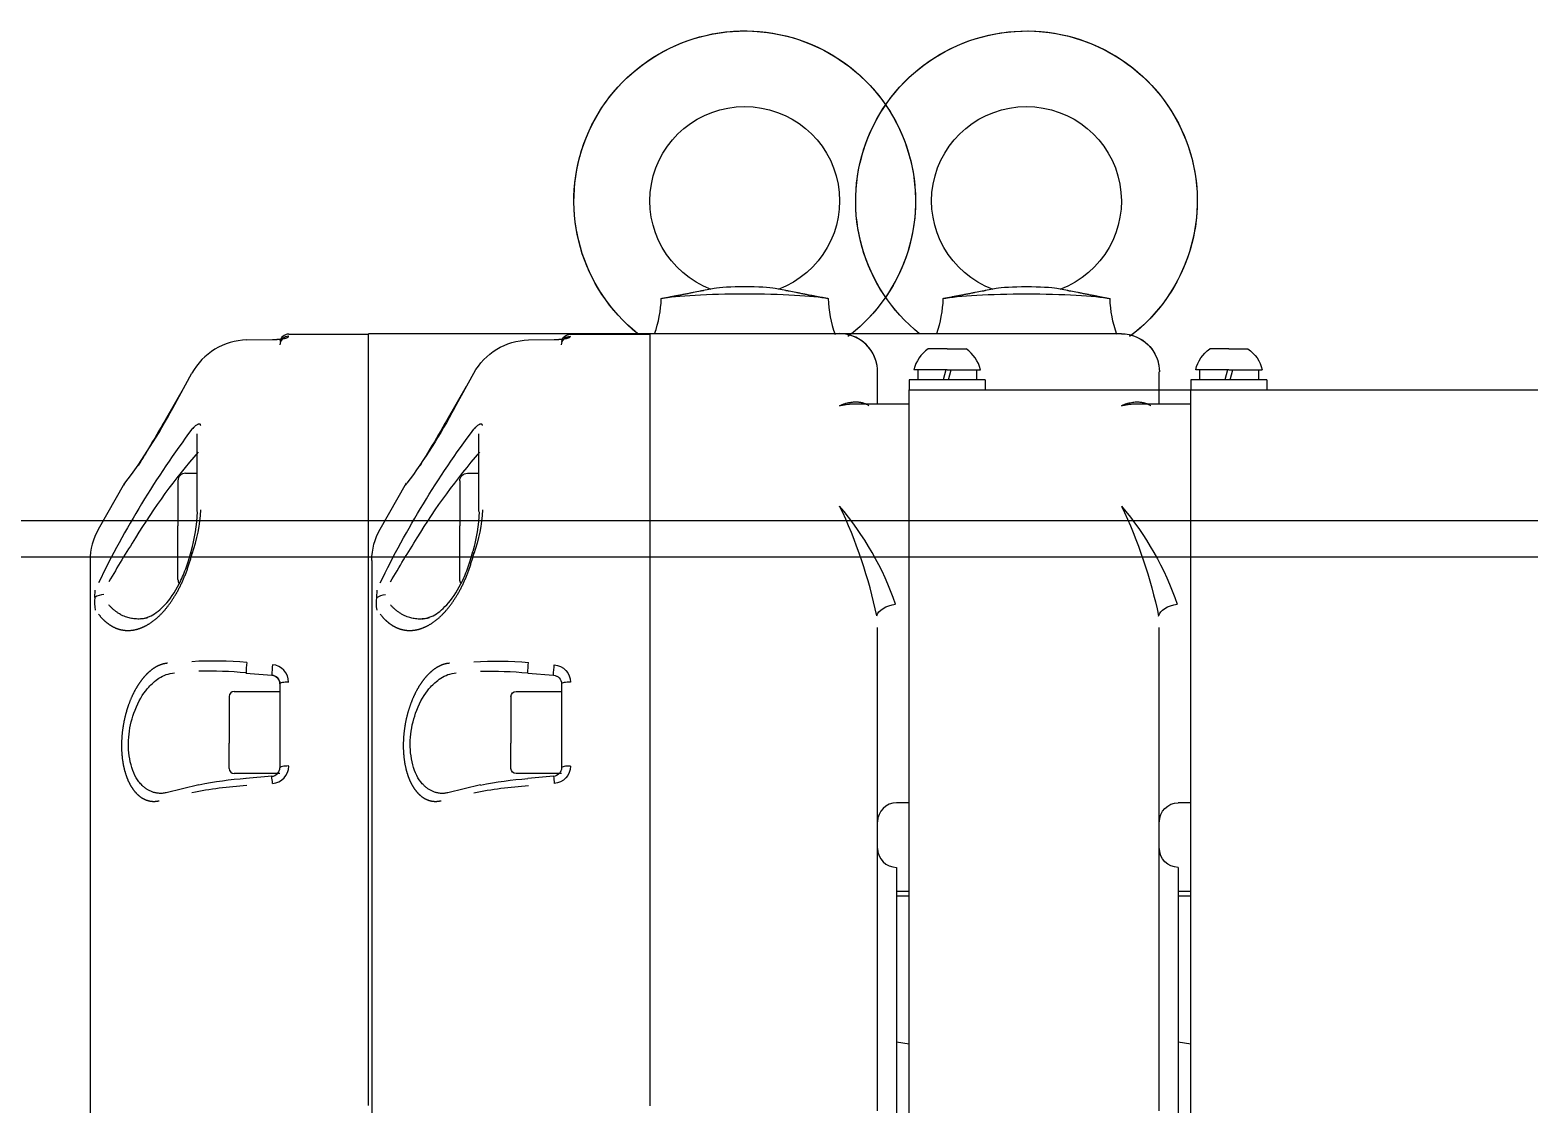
# Model space of a CAD drawing. Extents: x -1899985 to 1774885, y 556286 to 2175695.
# Drawn here: x -1077567.6 to -1077195.2, y 576507.4 to 576774.4 of the extents above; entities that cross this region are included whole.
import ezdxf

# ---------------------------------------------------------------- set-up
doc = ezdxf.new("R2010")
doc.units = 0
doc.header["$LTSCALE"] = 10
doc.header["$MEASUREMENT"] = 0
for name, color, linetype in [('20剖面图$0$A-LIN-V', 9, 'Continuous'), ('20剖面图$0$EWHS5T6M-3', 7, 'Continuous'), ('20剖面图$0$FHSGH10105-主梁-04', 7, 'Continuous'), ('A-LIN-V', 9, 'Continuous')]:
    doc.layers.add(name, color=color, linetype=linetype)

# ---------------------------------------------------------------- blocks, each defined once
blk = doc.blocks.new('20剖面图$0$w4234')
at = {"color": 2}
blk.add_line((1597223.68, -79609.2), (1597223.68, -79609.33), dxfattribs=at)
at = {"layer": '20剖面图$0$EWHS5T6M-3', "color": 2, "linetype": 'Continuous'}
for p, q in [((1597122.62, -79597.91), (1597119.95, -79598.42)), ((1597140.4, -79598.42), (1597137.74, -79597.91)), ((1597106.61, -79609.2), (1597223.68, -79609.2)), ((1597156.72, -79609.2), (1597223.68, -79609.2)), ((1597223.68, -79627.12), (1597223.68, -79609.2)), ((1597243.48, -79609.33), (1597223.68, -79609.33)), ((1597243.48, -79609.33), (1597223.68, -79609.33)), ((1597223.68, -79627.12), (1597223.68, -79609.59)), ((1597253.89, -79610.76), (1597247.49, -79610.65)), ((1597253.89, -79610.76), (1597247.49, -79610.65)), ((1597079.89, -79612.98), (1597075.18, -79612.98)), ((1597076.26, -79612.98), (1597076.26, -79612.98)), ((1597079.89, -79612.98), (1597084.61, -79612.98)), ((1597079.89, -79618.17), (1597071.64, -79618.17)), ((1597072.58, -79618.17), (1597072.58, -79620.68)), ((1597079.58, -79620.68), (1597078.9, -79618.17)), ((1597079.89, -79618.17), (1597088.14, -79618.17)), ((1597080.21, -79618.17), (1597080.88, -79620.68)), ((1597087.2, -79618.17), (1597087.2, -79620.68)), ((1597070.46, -79620.68), (1597089.32, -79620.68)), ((1597070.46, -79620.68), (1597070.46, -79623.19)), ((1597089.32, -79620.68), (1597089.32, -79623.19)), ((1597097.18, -79626.6), (1597097.18, -79618.71)), ((1597097.18, -79626.6), (1597097.18, -79618.71)), ((1597272.29, -79627.68), (1597267.5, -79619.02)), ((1597272.29, -79627.68), (1597267.5, -79619.02)), ((1597089.32, -79623.19), (1596174.75, -79623.19)), ((1597089.32, -79623.19), (1596174.75, -79623.19)), ((1597089.32, -79664.84), (1597089.32, -79623.19)), ((1597089.32, -79626.6), (1597089.32, -79623.19)), ((1597274.12, -79630.63), (1597269.29, -79622.25)), ((1597274.12, -79630.63), (1597269.29, -79622.25)), ((1597102.75, -79626.6), (1597089.32, -79626.6)), ((1597097.18, -79626.6), (1597089.32, -79626.6)), ((1597223.68, -79652.03), (1597223.68, -79627.12)), ((1597223.68, -79652.03), (1597223.68, -79627.12)), ((1597266.2, -79653.38), (1597266.2, -79634.11)), ((1597269.09, -79643.88), (1597266.2, -79643.88)), ((1597270.98, -79645.77), (1597270.98, -79656.96)), ((1597284.47, -79646.85), (1597284.15, -79646.39)), ((1597284.47, -79646.85), (1597284.15, -79646.39)), ((1597290.74, -79657.77), (1597284.17, -79646.28)), ((1597290.74, -79657.77), (1597284.17, -79646.28)), ((1597223.68, -79800.26), (1597223.68, -79652.03)), ((1597223.68, -79801.07), (1597223.68, -79652.03)), ((1597270.98, -79670.28), (1597270.98, -79656.96)), ((1597089.32, -79957.96), (1597089.32, -79664.84)), ((1597292.82, -79665.58), (1597292.82, -79679.07)), ((1597292.82, -79665.58), (1597292.82, -79679.07)), ((1597291.61, -79674.79), (1597291.53, -79672.94)), ((1597292.82, -79679.07), (1597292.82, -79808.87)), ((1597292.82, -79679.07), (1597292.82, -79808.87)), ((1597097.18, -79802.36), (1597097.18, -79682.21)), ((1597245.68, -79696.23), (1597245.68, -79717.07)), ((1597254.08, -79693.53), (1597247.69, -79694.09)), ((1597247.69, -79694.08), (1597247.69, -79694.05)), ((1597256.99, -79698.1), (1597245.68, -79698.1)), ((1597258.25, -79699.36), (1597258.25, -79711.01)), ((1597258.26, -79702.86), (1597258.25, -79702.87)), ((1597258.25, -79717.27), (1597258.25, -79711.01)), ((1597258.25, -79713.76), (1597258.26, -79713.77)), ((1597245.68, -79718.53), (1597256.99, -79718.53)), ((1597247.69, -79719.21), (1597254.08, -79719.76)), ((1597265.79, -79721.36), (1597273.91, -79723.3)), ((1597089.32, -79725.79), (1597092.46, -79725.79)), ((1597092.46, -79741.84), (1597092.46, -79820.73)), ((1597089.32, -79747.84), (1597092.46, -79747.84)), ((1597092.46, -79748.91), (1597089.32, -79748.91)), ((1597092.46, -79785.17), (1597089.32, -79785.72))]:
    blk.add_line(p, q, dxfattribs=at)
for centre, radius, start, end in [((1597079.46, -79599.4), 29.99, 340.57, 357.9811), ((1597180.83, -79599.41), 29.92, 181.9928, 199.1834), ((1597106.64, -79618.67), 9.47, 90.2306, 180.2288), ((1597106.64, -79618.67), 9.47, 105.7087, 180.2288), ((1597243.48, -79611.53), 2.2, 11.0294, 90), ((1597243.48, -79611.53), 2.2, 27.4618, 90), ((1597243.5, -79612), 2.18, 0.4872, 90.479), ((1597253.52, -79626.7), 15.95, 28.8089, 88.6773), ((1597253.52, -79626.7), 15.95, 28.8089, 88.6773), ((1597079.89, -79619.99), 8.45, 123.9117, 167.5145), ((1597079.89, -79619.99), 8.45, 12.4855, 56.0883), ((1597395.78, -79562.53), 139.62, 207.8147, 216.9144), ((1597395.78, -79562.53), 139.62, 207.8147, 216.9144), ((1597076.63, -79775.13), 238.02, 25.9154, 36.6875), ((1597152.01, -79738.34), 151.4, 31.1783, 41.1797), ((1597269.09, -79645.77), 1.89, 0, 90), ((1597164.36, -79701.02), 75.74, 139.6913, 161.0512), ((1597216.57, -79704.48), 121.84, 154.4985, 168.1022), ((1597299.86, -79651.85), 34.53, 181.8555, 200.4386), ((1597307.38, -79651.96), 41.23, 182.0863, 196.0099), ((1597277.11, -79665.58), 15.71, 0, 29.8015), ((1597277.11, -79665.58), 15.71, 0, 29.8015), ((1597031.64, -79819.03), 296.24, 30.0121, 32.4783), ((1597269.09, -79670.28), 1.89, 327.1231, 360), ((1597289.34, -79677.91), 3.86, 53.9131, 88.9201), ((1597282.46, -79676.08), 9.24, 348.7599, 8.0499), ((1597247.85, -79695.84), 4.37, 94.6339, 179.6265), ((1597198.61, -79696.45), 49.14, 2.8007, 5.8062), ((1597262.05, -79779.29), 88.73, 86.479, 95.2763), ((1597205.08, -79695.83), 49.06, 2.688, 5.7369), ((1597247.85, -79696.25), 2.17, 94.2274, 179.4878), ((1597263.16, -79783.57), 90.5, 88.3379, 95.7578), ((1597256.99, -79699.36), 1.26, 0, 90), ((1597247.84, -79716.62), 4.37, 180.3506, 265.3952), ((1597247.85, -79717.05), 2.17, 180.5019, 265.7774), ((1597256.99, -79717.27), 1.26, 270, 360), ((1597268.85, -79722.37), 21.4, 171.4876, 176.2546), ((1597248.8, -79811.73), 90.35, 78.055, 86.7698), ((1597247.17, -79813.73), 94.22, 78.6078, 85.7959), ((1597092.46, -79730.51), 4.71, 0, 90), ((1597092.46, -79737.12), 4.71, 270, 0)]:
    blk.add_arc(centre, radius, start, end, dxfattribs=at)
for centre, major_axis, ratio, start_param, end_param in [((1597130.18, -79576.23), (42.43, 0), 0.996195, -0.894844, 4.049918), ((1597130.18, -79576.23), (42.43, 0), 0.996195, -0.894844, 4.064252), ((1597130.18, -79576.23), (23.57, 0), 0.996195, -1.211117, 4.35271), ((1597130.18, -79601.28), (-22.79, 0), 0.087156, 4.712389, 5.856982), ((1597130.18, -79598.21), (-8.3, 0), 0.087156, 4.712389, 5.858974), ((1597130.18, -79598.21), (-8.3, 0), 0.087156, 3.565804, 4.712389), ((1597130.18, -79601.28), (-22.79, 0), 0.087156, 3.567796, 4.712389), ((1597092.73, -79679.19), (4.64, -0.82), 0.579645, 0.23379, 1.672671), ((1597247.92, -79696.24), (2.24, -0.01), 0.981753, 1.67675, 3.141808)]:
    blk.add_ellipse(centre, major_axis=major_axis, ratio=ratio, start_param=start_param, end_param=end_param, dxfattribs=at)
for points, degree, knots in [([(1597120.05, -79598.41), (1597120.01, -79598.41), (1597119.73, -79598.47), (1597118.92, -79598.63), (1597117.78, -79598.85), (1597116.57, -79599.09), (1597115.63, -79599.27), (1597114.63, -79599.46), (1597113.71, -79599.64), (1597112.82, -79599.81), (1597112.01, -79599.96), (1597111.18, -79600.12), (1597110.31, -79600.29), (1597109.73, -79600.4), (1597109.43, -79600.46)], 3, [0.2991535, 0.2991535, 0.2991535, 0.2991535, 0.3094943, 0.3759967, 0.5011338, 0.5596756, 0.6253853, 0.6856136, 0.7502717, 0.7981934, 0.8470118, 0.8968364, 0.9477883, 1, 1, 1, 1]), ([(1597150.92, -79600.46), (1597150.76, -79600.42), (1597150.43, -79600.36), (1597149.94, -79600.27), (1597149.46, -79600.17), (1597148.99, -79600.08), (1597148.52, -79599.99), (1597148.07, -79599.91), (1597147.62, -79599.82), (1597147.18, -79599.74), (1597146.54, -79599.62), (1597145.72, -79599.46), (1597144.73, -79599.27), (1597143.79, -79599.09), (1597142.58, -79598.85), (1597141.44, -79598.63), (1597140.63, -79598.47), (1597140.34, -79598.41), (1597140.3, -79598.41)], 3, [0, 0, 0, 0, 0.0291535, 0.0579, 0.0862636, 0.114267, 0.1419322, 0.1692799, 0.1963296, 0.2231, 0.2496083, 0.3142608, 0.3745184, 0.4399871, 0.4983658, 0.6233073, 0.6899846, 0.7009324, 0.7009324, 0.7009324, 0.7009324]), ([(1597247.49, -79610.65), (1597247.09, -79610.64), (1597246.69, -79610.62), (1597246.3, -79610.6), (1597245.93, -79610.57), (1597245.57, -79610.53), (1597245.24, -79610.49), (1597244.91, -79610.44), (1597244.63, -79610.38), (1597244.36, -79610.33), (1597244.14, -79610.26), (1597243.93, -79610.2), (1597243.78, -79610.12), (1597243.63, -79610.05), (1597243.55, -79609.98), (1597243.48, -79609.9), (1597243.48, -79609.82)], 2, [0, 0, 0, 0.125, 0.125, 0.25, 0.25, 0.375, 0.375, 0.5, 0.5, 0.625, 0.625, 0.75, 0.75, 0.875, 0.875, 1, 1, 1]), ([(1597247.49, -79610.65), (1597247.09, -79610.64), (1597246.69, -79610.62), (1597246.3, -79610.6), (1597245.93, -79610.57), (1597245.67, -79610.54), (1597245.43, -79610.51)], 2, [0, 0, 0, 0.125, 0.125, 0.25, 0.25, 0.3390193, 0.3390193, 0.3390193]), ([(1597099.31, -79627.13), (1597099.31, -79627.13), (1597099.39, -79627.07), (1597099.56, -79626.97), (1597099.81, -79626.84), (1597100.08, -79626.71), (1597100.35, -79626.6), (1597100.65, -79626.5), (1597100.97, -79626.42), (1597101.33, -79626.34), (1597101.73, -79626.28), (1597102.18, -79626.24), (1597102.68, -79626.23), (1597103.22, -79626.25), (1597103.81, -79626.31), (1597104.44, -79626.42), (1597105.13, -79626.58), (1597105.85, -79626.81), (1597106.35, -79627.02), (1597106.61, -79627.12)], 3, [0.3697018, 0.3697018, 0.3697018, 0.3697018, 0.3698202, 0.3948705, 0.42041, 0.4464403, 0.4729628, 0.4999791, 0.5295356, 0.5622689, 0.5981805, 0.6372718, 0.6795436, 0.7249968, 0.7736319, 0.8254494, 0.8804497, 0.9386332, 1, 1, 1, 1]), ([(1597106.61, -79627.12), (1597106.44, -79627.08), (1597106.11, -79627), (1597105.64, -79626.9), (1597105.18, -79626.82), (1597104.75, -79626.75), (1597104.34, -79626.7), (1597103.96, -79626.66), (1597103.6, -79626.63), (1597103.26, -79626.61), (1597102.94, -79626.6), (1597102.73, -79626.6), (1597102.61, -79626.6), (1597102.6, -79626.6)], 3, [0, 0, 0, 0, 0.0263006, 0.0514237, 0.0753694, 0.0981375, 0.1197282, 0.1401415, 0.1593774, 0.1774359, 0.1943171, 0.2100211, 0.2121854, 0.2121854, 0.2121854, 0.2121854]), ([(1597265.34, -79631.99), (1597265.35, -79631.97), (1597265.35, -79631.91), (1597265.37, -79631.84), (1597265.4, -79631.78), (1597265.44, -79631.73), (1597265.49, -79631.69), (1597265.56, -79631.67), (1597265.63, -79631.65), (1597265.71, -79631.65), (1597265.8, -79631.67), (1597265.9, -79631.69), (1597266.05, -79631.74), (1597266.25, -79631.84), (1597266.53, -79632.02), (1597266.83, -79632.25), (1597267.16, -79632.55), (1597267.39, -79632.79), (1597267.5, -79632.92)], 3, [0, 0, 0, 0, 0.044827, 0.089649, 0.134508, 0.179451, 0.224519, 0.269756, 0.315205, 0.360909, 0.406908, 0.453243, 0.499955, 0.591439, 0.686942, 0.786723, 0.891009, 1, 1, 1, 1]), ([(1597274.12, -79630.63), (1597275.54, -79633.09), (1597276.97, -79635.53), (1597279.24, -79639.29), (1597280.12, -79640.74), (1597280.9, -79641.99)], 3, [0, 0, 0, 0, 0.25, 0.25, 0.4283899, 0.4283899, 0.4283899, 0.4283899]), ([(1597274.12, -79630.63), (1597275.54, -79633.09), (1597276.97, -79635.53), (1597279.24, -79639.29), (1597280.12, -79640.74), (1597280.9, -79641.99)], 3, [0, 0, 0, 0, 0.25, 0.25, 0.4283899, 0.4283899, 0.4283899, 0.4283899]), ([(1597267.74, -79663.33), (1597267.8, -79663.38), (1597267.84, -79663.44), (1597267.82, -79663.63), (1597267.69, -79663.77), (1597267.5, -79663.91)], 3, [0.6278283, 0.6278283, 0.6278283, 0.6278283, 0.7554749, 0.7554749, 1, 1, 1, 1]), ([(1597290.72, -79678.9), (1597289.47, -79680.54), (1597287.97, -79681.54), (1597286.48, -79682.53), (1597284.82, -79682.83), (1597283.16, -79683.13), (1597281.43, -79682.72), (1597279.7, -79682.31), (1597278, -79681.21), (1597276.29, -79680.11), (1597274.71, -79678.38), (1597273.13, -79676.66), (1597271.76, -79674.4), (1597270.39, -79672.14), (1597269.31, -79669.48), (1597268.23, -79666.82), (1597267.5, -79663.91)], 2, [0, 0, 0, 0.125, 0.125, 0.25, 0.25, 0.375, 0.375, 0.5, 0.5, 0.625, 0.625, 0.75, 0.75, 0.875, 0.875, 1, 1, 1]), ([(1597280.4, -79680.11), (1597279.4, -79679.94), (1597277.52, -79679.55), (1597274.03, -79676.77), (1597271.13, -79672.56), (1597268.96, -79667.67), (1597268.2, -79664.96), (1597267.75, -79663.33)], 3, [0, 0, 0, 0, 0.20239, 0.441275, 0.70926, 0.852292, 1, 1, 1, 1]), ([(1597278.57, -79679.84), (1597278.93, -79679.93), (1597279.73, -79680.08), (1597280.97, -79680.15), (1597282.04, -79680.07), (1597282.86, -79679.92), (1597283.43, -79679.77), (1597284.04, -79679.57), (1597284.66, -79679.3), (1597285.32, -79678.97), (1597285.95, -79678.57), (1597286.57, -79678.13), (1597287.13, -79677.66), (1597287.66, -79677.16), (1597287.99, -79676.79), (1597288.16, -79676.61)], 3, [0.6081582, 0.6081582, 0.6081582, 0.6081582, 0.6495039, 0.6996717, 0.7500026, 0.7714521, 0.794378, 0.8187894, 0.8446945, 0.8721015, 0.9010181, 0.9268597, 0.9519691, 0.9763484, 1, 1, 1, 1]), ([(1597273.55, -79691.12), (1597274.55, -79691.18), (1597275.56, -79691.6), (1597276.56, -79692.01), (1597277.54, -79692.76), (1597278.52, -79693.51), (1597279.43, -79694.56), (1597280.33, -79695.61), (1597281.13, -79696.92), (1597281.93, -79698.22), (1597282.59, -79699.74), (1597283.25, -79701.25), (1597283.74, -79702.91), (1597284.24, -79704.57), (1597284.54, -79706.3), (1597284.85, -79708.03), (1597284.95, -79709.77), (1597285.06, -79711.51), (1597284.96, -79713.18), (1597284.86, -79714.85), (1597284.56, -79716.39), (1597284.26, -79717.93), (1597283.78, -79719.27), (1597283.29, -79720.61), (1597282.64, -79721.7), (1597281.98, -79722.78), (1597281.19, -79723.57), (1597280.39, -79724.36), (1597279.49, -79724.83), (1597278.58, -79725.29), (1597277.61, -79725.4), (1597276.63, -79725.51), (1597275.62, -79725.27)], 2, [0, 0, 0, 0.0625, 0.0625, 0.125, 0.125, 0.1875, 0.1875, 0.25, 0.25, 0.3125, 0.3125, 0.375, 0.375, 0.4375, 0.4375, 0.5, 0.5, 0.5625, 0.5625, 0.625, 0.625, 0.6875, 0.6875, 0.75, 0.75, 0.8125, 0.8125, 0.875, 0.875, 0.9375, 0.9375, 1, 1, 1]), ([(1597243.48, -79695.81), (1597243.77, -79695.81), (1597244.05, -79695.82), (1597244.59, -79695.86), (1597244.83, -79695.89), (1597245.24, -79695.97), (1597245.4, -79696.02), (1597245.62, -79696.12), (1597245.68, -79696.18), (1597245.68, -79696.23)], 3, [0, 0, 0, 0, 0.25, 0.25, 0.5, 0.5, 0.75, 0.75, 1, 1, 1, 1]), ([(1597273.91, -79723.3), (1597274.24, -79723.36), (1597274.87, -79723.47), (1597275.78, -79723.46), (1597276.62, -79723.33), (1597277.39, -79723.1), (1597278.1, -79722.79), (1597278.75, -79722.41), (1597279.32, -79721.98), (1597279.84, -79721.53), (1597280.28, -79721.07), (1597281.53, -79719.55), (1597283.07, -79716.06), (1597283.54, -79709.56), (1597282.03, -79702.98), (1597279.95, -79699.03), (1597278.14, -79696.9), (1597277.04, -79695.81), (1597275.61, -79694.72), (1597273.84, -79693.78), (1597272.54, -79693.61), (1597271.84, -79693.51)], 3, [0, 0, 0, 0, 0.033245, 0.064719, 0.094405, 0.122286, 0.148348, 0.172577, 0.194963, 0.215497, 0.234174, 0.250994, 0.381174, 0.499699, 0.614244, 0.74915, 0.778071, 0.817781, 0.868141, 0.928959, 1, 1, 1, 1]), ([(1597243.48, -79716.65), (1597243.77, -79716.65), (1597244.05, -79716.66), (1597244.59, -79716.7), (1597244.83, -79716.73), (1597245.24, -79716.81), (1597245.4, -79716.86), (1597245.62, -79716.96), (1597245.68, -79717.01), (1597245.68, -79717.07)], 3, [0, 0, 0, 0, 0.25, 0.25, 0.5, 0.5, 0.75, 0.75, 1, 1, 1, 1])]:
    blk.add_open_spline(points, degree=degree, knots=knots, dxfattribs=at)
at = {"layer": '20剖面图$0$FHSGH10105-主梁-04', "color": 2, "linetype": 'Continuous'}
for p, q in [((1598387.64, -79655.62), (1592220.4, -79655.62)), ((1598387.64, -79664.62), (1592220.4, -79664.62))]:
    blk.add_line(p, q, dxfattribs=at)
blk = doc.blocks.new('20剖面图$0$55555555rrrrrr-M')
at = {"color": 2}
blk.add_line((1520886.87, 577968.91), (1520886.87, 577968.79), dxfattribs=at)
at = {"layer": '20剖面图$0$EWHS5T6M-3', "color": 2, "linetype": 'Continuous'}
for p, q in [((1520970.15, 577979.69), (1520972.81, 577980.2)), ((1520987.94, 577980.2), (1520990.6, 577979.69)), ((1520867.07, 577968.79), (1520886.87, 577968.79)), ((1520867.07, 577968.79), (1520886.87, 577968.79)), ((1521003.95, 577968.91), (1520886.87, 577968.91)), ((1520886.87, 577950.99), (1520886.87, 577968.91)), ((1520953.83, 577968.91), (1520886.87, 577968.91)), ((1520886.87, 577950.99), (1520886.87, 577968.52)), ((1520856.66, 577967.36), (1520863.06, 577967.46)), ((1520856.66, 577967.36), (1520863.06, 577967.46)), ((1521030.66, 577965.13), (1521025.95, 577965.13)), ((1521030.66, 577965.13), (1521035.37, 577965.13)), ((1521034.29, 577965.14), (1521034.29, 577965.13)), ((1520838.26, 577950.44), (1520843.05, 577959.1)), ((1520838.26, 577950.44), (1520843.05, 577959.1)), ((1521013.37, 577951.52), (1521013.37, 577959.41)), ((1521013.37, 577951.52), (1521013.37, 577959.41)), ((1521040.09, 577957.43), (1521021.23, 577957.43)), ((1521021.23, 577957.43), (1521021.23, 577954.92)), ((1521030.66, 577959.95), (1521022.41, 577959.95)), ((1521023.35, 577959.95), (1521023.35, 577957.43)), ((1521030.35, 577959.95), (1521029.67, 577957.43)), ((1521030.66, 577959.95), (1521038.91, 577959.95)), ((1521030.97, 577957.43), (1521031.65, 577959.95)), ((1521037.97, 577959.95), (1521037.97, 577957.43)), ((1521040.09, 577957.43), (1521040.09, 577954.92)), ((1520836.43, 577947.49), (1520841.26, 577955.86)), ((1520836.43, 577947.49), (1520841.26, 577955.86)), ((1521021.23, 577913.28), (1521021.23, 577954.92)), ((1521021.23, 577954.92), (1521935.8, 577954.92)), ((1521021.23, 577951.52), (1521021.23, 577954.92)), ((1521021.23, 577954.92), (1521935.8, 577954.92)), ((1520886.87, 577926.09), (1520886.87, 577950.99)), ((1520886.87, 577926.09), (1520886.87, 577950.99)), ((1521007.8, 577951.52), (1521021.23, 577951.52)), ((1521013.37, 577951.52), (1521021.23, 577951.52)), ((1520844.36, 577924.73), (1520844.36, 577944)), ((1520819.81, 577920.35), (1520826.39, 577931.83)), ((1520819.81, 577920.35), (1520826.39, 577931.83)), ((1520826.08, 577931.27), (1520826.4, 577931.72)), ((1520826.08, 577931.27), (1520826.4, 577931.72)), ((1520839.57, 577932.35), (1520839.57, 577921.16)), ((1520841.46, 577934.23), (1520844.36, 577934.23)), ((1520886.87, 577777.86), (1520886.87, 577926.09)), ((1520886.87, 577777.05), (1520886.87, 577926.09)), ((1520839.57, 577907.83), (1520839.57, 577921.16)), ((1520817.73, 577912.54), (1520817.73, 577899.04)), ((1520817.73, 577912.54), (1520817.73, 577899.04)), ((1521021.23, 577620.15), (1521021.23, 577913.28)), ((1520818.94, 577903.33), (1520819.02, 577905.18)), ((1520817.73, 577899.04), (1520817.73, 577769.25)), ((1520817.73, 577899.04), (1520817.73, 577769.25)), ((1521013.37, 577775.75), (1521013.37, 577895.9)), ((1520856.47, 577884.58), (1520862.87, 577884.03)), ((1520862.87, 577884.03), (1520862.86, 577884.06)), ((1520853.56, 577880.01), (1520864.87, 577880.01)), ((1520864.87, 577881.88), (1520864.87, 577861.05)), ((1520852.3, 577878.76), (1520852.3, 577867.1)), ((1520852.29, 577875.25), (1520852.3, 577875.24)), ((1520852.3, 577864.36), (1520852.29, 577864.35)), ((1520852.3, 577860.84), (1520852.3, 577867.1)), ((1520844.77, 577856.75), (1520836.64, 577854.81)), ((1520864.87, 577859.58), (1520853.56, 577859.58)), ((1520862.87, 577858.9), (1520856.47, 577858.35)), ((1521021.23, 577852.32), (1521018.09, 577852.32)), ((1521018.09, 577836.28), (1521018.09, 577757.38)), ((1521021.23, 577830.27), (1521018.09, 577830.27)), ((1521018.09, 577829.21), (1521021.23, 577829.21)), ((1521018.09, 577792.94), (1521021.23, 577792.39))]:
    blk.add_line(p, q, dxfattribs=at)
for centre, radius, start, end in [((1520929.73, 577978.7), 29.92, 340.8166, 358.0072), ((1521031.09, 577978.72), 29.99, 182.0189, 199.43), ((1520867.07, 577966.59), 2.2, 90, 168.9706), ((1520867.07, 577966.59), 2.2, 90, 152.5382), ((1521003.91, 577959.45), 9.47, 359.7712, 89.7694), ((1521003.91, 577959.45), 9.47, 359.7712, 74.2913), ((1520857.03, 577951.41), 15.95, 91.3227, 151.1911), ((1520857.03, 577951.41), 15.95, 91.3227, 151.1911), ((1520867.06, 577966.11), 2.18, 89.521, 179.5128), ((1521030.66, 577958.12), 8.45, 123.9117, 167.5145), ((1521030.66, 577958.12), 8.45, 12.4855, 56.0883), ((1520714.77, 578015.58), 139.62, 323.0856, 332.1853), ((1520714.77, 578015.58), 139.62, 323.0856, 332.1853), ((1521033.92, 577802.99), 238.02, 143.3125, 154.0846), ((1520958.54, 577839.78), 151.4, 138.8203, 148.8217), ((1520841.46, 577932.35), 1.89, 90, 180), ((1520803.18, 577926.16), 41.23, 343.9901, 357.9137), ((1520810.7, 577926.26), 34.53, 339.5614, 358.1445), ((1520893.98, 577873.63), 121.84, 11.8978, 25.5015), ((1520946.19, 577877.09), 75.74, 18.9488, 40.3087), ((1520833.45, 577912.54), 15.71, 150.1985, 180), ((1520833.45, 577912.54), 15.71, 150.1985, 180), ((1521078.92, 577759.08), 296.24, 147.5217, 149.9879), ((1520841.46, 577907.83), 1.89, 180, 212.8769), ((1520828.09, 577902.03), 9.24, 171.9501, 191.2401), ((1520821.21, 577900.21), 3.86, 91.0799, 126.0869), ((1520848.5, 577798.83), 88.73, 84.7237, 93.521), ((1520905.48, 577882.28), 49.06, 174.2631, 177.312), ((1520911.94, 577881.66), 49.14, 174.1938, 177.1993), ((1520862.7, 577882.28), 4.37, 0.3735, 85.3661), ((1520847.39, 577794.54), 90.5, 84.2422, 91.6621), ((1520862.71, 577881.87), 2.17, 0.5122, 85.7726), ((1520853.56, 577878.76), 1.26, 90, 180), ((1520853.56, 577860.84), 1.26, 180, 270), ((1520862.71, 577861.07), 2.17, 274.2226, 359.4981), ((1520862.71, 577861.49), 4.37, 274.6048, 359.6494), ((1520863.38, 577764.38), 94.22, 94.2041, 101.3922), ((1520841.7, 577855.74), 21.4, 3.7454, 8.5124), ((1520861.75, 577766.38), 90.35, 93.2302, 101.945), ((1521018.09, 577847.61), 4.71, 90, 180), ((1521018.09, 577840.99), 4.71, 180, 270)]:
    blk.add_arc(centre, radius, start, end, dxfattribs=at)
at = {"layer": '20剖面图$0$EWHS5T6M-3', "color": 2, "linetype": 'Continuous', "extrusion": (0, 0, -1)}
for centre, major_axis, ratio, start_param, end_param in [((1520980.37, 578001.89), (-42.43, 0), 0.996195, -0.894844, 4.064252), ((1520980.37, 578001.89), (-42.43, 0), 0.996195, -0.894844, 4.049918), ((1520980.37, 578001.89), (-23.57, 0), 0.996195, -1.211117, 4.35271), ((1520980.37, 577979.91), (8.3, 0), 0.087156, 3.565804, 4.712389), ((1520980.37, 577979.91), (8.3, 0), 0.087156, 4.712389, 5.858974), ((1520980.37, 577976.84), (22.79, 0), 0.087156, 3.567796, 4.712389), ((1520980.37, 577976.84), (22.79, 0), 0.087156, 4.712389, 5.856982), ((1521017.82, 577898.93), (-4.64, -0.82), 0.579645, 0.23379, 1.672671), ((1520862.64, 577881.88), (-2.24, -0.01), 0.981753, 1.67675, 3.141808)]:
    blk.add_ellipse(centre, major_axis=major_axis, ratio=ratio, start_param=start_param, end_param=end_param, dxfattribs=at)
at = {"layer": '20剖面图$0$EWHS5T6M-3', "color": 2, "linetype": 'Continuous'}
for points, degree, knots in [([(1520959.63, 577977.66), (1520959.79, 577977.69), (1520960.12, 577977.75), (1520960.61, 577977.85), (1520961.09, 577977.94), (1520961.56, 577978.03), (1520962.03, 577978.12), (1520962.48, 577978.21), (1520962.93, 577978.29), (1520963.37, 577978.38), (1520964.02, 577978.5), (1520964.83, 577978.65), (1520965.82, 577978.85), (1520966.76, 577979.03), (1520967.97, 577979.26), (1520969.11, 577979.49), (1520969.92, 577979.65), (1520970.21, 577979.7), (1520970.25, 577979.71)], 3, [0, 0, 0, 0, 0.0291535, 0.0579, 0.0862636, 0.114267, 0.1419322, 0.1692799, 0.1963296, 0.2231, 0.2496083, 0.3142608, 0.3745184, 0.4399871, 0.4983658, 0.6233073, 0.6899846, 0.7009324, 0.7009324, 0.7009324, 0.7009324]), ([(1520990.5, 577979.71), (1520990.54, 577979.7), (1520990.82, 577979.65), (1520991.63, 577979.49), (1520992.77, 577979.26), (1520993.99, 577979.03), (1520994.92, 577978.85), (1520995.92, 577978.65), (1520996.85, 577978.48), (1520997.73, 577978.31), (1520998.54, 577978.15), (1520999.38, 577977.99), (1521000.24, 577977.83), (1521000.83, 577977.72), (1521001.12, 577977.66)], 3, [0.2991535, 0.2991535, 0.2991535, 0.2991535, 0.3094943, 0.3759967, 0.5011338, 0.5596756, 0.6253853, 0.6856136, 0.7502717, 0.7981934, 0.8470118, 0.8968364, 0.9477883, 1, 1, 1, 1]), ([(1520863.06, 577967.46), (1520863.46, 577967.47), (1520863.86, 577967.49), (1520864.25, 577967.51), (1520864.62, 577967.55), (1520864.99, 577967.58), (1520865.31, 577967.63), (1520865.64, 577967.67), (1520865.92, 577967.73), (1520866.19, 577967.79), (1520866.41, 577967.85), (1520866.63, 577967.92), (1520866.78, 577967.99), (1520866.92, 577968.06), (1520867, 577968.14), (1520867.07, 577968.21), (1520867.07, 577968.29)], 2, [0, 0, 0, 0.125, 0.125, 0.25, 0.25, 0.375, 0.375, 0.5, 0.5, 0.625, 0.625, 0.75, 0.75, 0.875, 0.875, 1, 1, 1]), ([(1520863.06, 577967.46), (1520863.46, 577967.47), (1520863.86, 577967.49), (1520864.25, 577967.51), (1520864.62, 577967.55), (1520864.88, 577967.57), (1520865.12, 577967.6)], 2, [0, 0, 0, 0.125, 0.125, 0.25, 0.25, 0.3390193, 0.3390193, 0.3390193]), ([(1521011.24, 577950.99), (1521011.24, 577950.99), (1521011.16, 577951.04), (1521011, 577951.14), (1521010.74, 577951.28), (1521010.48, 577951.4), (1521010.2, 577951.51), (1521009.9, 577951.61), (1521009.58, 577951.7), (1521009.22, 577951.78), (1521008.82, 577951.84), (1521008.37, 577951.88), (1521007.88, 577951.89), (1521007.33, 577951.87), (1521006.75, 577951.81), (1521006.11, 577951.7), (1521005.43, 577951.53), (1521004.7, 577951.3), (1521004.2, 577951.1), (1521003.95, 577950.99)], 3, [0.3697018, 0.3697018, 0.3697018, 0.3697018, 0.3698202, 0.3948705, 0.42041, 0.4464403, 0.4729628, 0.4999791, 0.5295356, 0.5622689, 0.5981805, 0.6372718, 0.6795436, 0.7249968, 0.7736319, 0.8254494, 0.8804497, 0.9386332, 1, 1, 1, 1]), ([(1521003.95, 577950.99), (1521004.11, 577951.03), (1521004.44, 577951.11), (1521004.91, 577951.21), (1521005.37, 577951.29), (1521005.8, 577951.36), (1521006.21, 577951.41), (1521006.59, 577951.45), (1521006.95, 577951.48), (1521007.29, 577951.5), (1521007.61, 577951.51), (1521007.83, 577951.52), (1521007.94, 577951.52), (1521007.95, 577951.52)], 3, [0, 0, 0, 0, 0.0263006, 0.0514237, 0.0753694, 0.0981375, 0.1197282, 0.1401415, 0.1593774, 0.1774359, 0.1943171, 0.2100211, 0.2121854, 0.2121854, 0.2121854, 0.2121854]), ([(1520836.43, 577947.48), (1520835.01, 577945.02), (1520833.58, 577942.59), (1520831.32, 577938.82), (1520830.43, 577937.38), (1520829.65, 577936.12)], 3, [0, 0, 0, 0, 0.25, 0.25, 0.4283899, 0.4283899, 0.4283899, 0.4283899]), ([(1520836.43, 577947.48), (1520835.01, 577945.02), (1520833.58, 577942.59), (1520831.32, 577938.82), (1520830.43, 577937.38), (1520829.65, 577936.12)], 3, [0, 0, 0, 0, 0.25, 0.25, 0.4283899, 0.4283899, 0.4283899, 0.4283899]), ([(1520845.21, 577946.12), (1520845.21, 577946.15), (1520845.2, 577946.21), (1520845.18, 577946.28), (1520845.15, 577946.34), (1520845.11, 577946.39), (1520845.06, 577946.42), (1520845, 577946.45), (1520844.92, 577946.46), (1520844.84, 577946.46), (1520844.75, 577946.45), (1520844.65, 577946.42), (1520844.5, 577946.37), (1520844.3, 577946.27), (1520844.02, 577946.1), (1520843.72, 577945.86), (1520843.39, 577945.57), (1520843.17, 577945.32), (1520843.05, 577945.19)], 3, [0, 0, 0, 0, 0.044827, 0.089649, 0.134508, 0.179451, 0.224519, 0.269756, 0.315205, 0.360909, 0.406908, 0.453243, 0.499955, 0.591439, 0.686942, 0.786723, 0.891009, 1, 1, 1, 1]), ([(1520819.84, 577899.21), (1520821.08, 577897.58), (1520822.58, 577896.58), (1520824.07, 577895.58), (1520825.73, 577895.28), (1520827.39, 577894.98), (1520829.12, 577895.39), (1520830.85, 577895.8), (1520832.55, 577896.9), (1520834.26, 577898), (1520835.84, 577899.73), (1520837.42, 577901.46), (1520838.79, 577903.72), (1520840.16, 577905.97), (1520841.24, 577908.63), (1520842.32, 577911.29), (1520843.05, 577914.2)], 2, [0, 0, 0, 0.125, 0.125, 0.25, 0.25, 0.375, 0.375, 0.5, 0.5, 0.625, 0.625, 0.75, 0.75, 0.875, 0.875, 1, 1, 1]), ([(1520830.15, 577898.01), (1520831.15, 577898.18), (1520833.03, 577898.57), (1520836.52, 577901.34), (1520839.42, 577905.55), (1520841.59, 577910.44), (1520842.36, 577913.15), (1520842.81, 577914.78)], 3, [0, 0, 0, 0, 0.20239, 0.441275, 0.70926, 0.852292, 1, 1, 1, 1]), ([(1520842.82, 577914.79), (1520842.75, 577914.74), (1520842.72, 577914.68), (1520842.73, 577914.49), (1520842.87, 577914.34), (1520843.05, 577914.2)], 3, [0.6278283, 0.6278283, 0.6278283, 0.6278283, 0.7554749, 0.7554749, 1, 1, 1, 1]), ([(1520831.98, 577898.28), (1520831.62, 577898.19), (1520830.82, 577898.04), (1520829.59, 577897.96), (1520828.52, 577898.05), (1520827.7, 577898.19), (1520827.12, 577898.34), (1520826.51, 577898.54), (1520825.89, 577898.81), (1520825.24, 577899.15), (1520824.6, 577899.55), (1520823.99, 577899.99), (1520823.43, 577900.46), (1520822.9, 577900.96), (1520822.56, 577901.32), (1520822.39, 577901.5)], 3, [0.6081582, 0.6081582, 0.6081582, 0.6081582, 0.6495039, 0.6996717, 0.7500026, 0.7714521, 0.794378, 0.8187894, 0.8446945, 0.8721015, 0.9010181, 0.9268597, 0.9519691, 0.9763484, 1, 1, 1, 1]), ([(1520837, 577887), (1520836, 577886.93), (1520834.99, 577886.52), (1520833.99, 577886.1), (1520833.01, 577885.35), (1520832.03, 577884.61), (1520831.13, 577883.56), (1520830.22, 577882.51), (1520829.42, 577881.2), (1520828.62, 577879.89), (1520827.96, 577878.38), (1520827.3, 577876.86), (1520826.81, 577875.2), (1520826.32, 577873.55), (1520826.01, 577871.81), (1520825.71, 577870.08), (1520825.6, 577868.34), (1520825.49, 577866.6), (1520825.59, 577864.93), (1520825.69, 577863.26), (1520825.99, 577861.72), (1520826.29, 577860.19), (1520826.78, 577858.84), (1520827.26, 577857.51), (1520827.92, 577856.42), (1520828.57, 577855.33), (1520829.37, 577854.54), (1520830.16, 577853.75), (1520831.07, 577853.29), (1520831.97, 577852.83), (1520832.94, 577852.71), (1520833.92, 577852.6), (1520834.93, 577852.84)], 2, [0, 0, 0, 0.0625, 0.0625, 0.125, 0.125, 0.1875, 0.1875, 0.25, 0.25, 0.3125, 0.3125, 0.375, 0.375, 0.4375, 0.4375, 0.5, 0.5, 0.5625, 0.5625, 0.625, 0.625, 0.6875, 0.6875, 0.75, 0.75, 0.8125, 0.8125, 0.875, 0.875, 0.9375, 0.9375, 1, 1, 1]), ([(1520836.64, 577854.81), (1520836.32, 577854.76), (1520835.68, 577854.64), (1520834.78, 577854.66), (1520833.93, 577854.78), (1520833.16, 577855.01), (1520832.45, 577855.33), (1520831.81, 577855.71), (1520831.23, 577856.13), (1520830.72, 577856.58), (1520830.27, 577857.05), (1520829.02, 577858.56), (1520827.48, 577862.06), (1520827.02, 577868.55), (1520828.52, 577875.13), (1520830.61, 577879.08), (1520832.41, 577881.22), (1520833.51, 577882.3), (1520834.94, 577883.4), (1520836.71, 577884.33), (1520838.01, 577884.51), (1520838.71, 577884.6)], 3, [0, 0, 0, 0, 0.033245, 0.064719, 0.094405, 0.122286, 0.148348, 0.172577, 0.194963, 0.215497, 0.234174, 0.250994, 0.381174, 0.499699, 0.614244, 0.74915, 0.778071, 0.817781, 0.868141, 0.928959, 1, 1, 1, 1]), ([(1520867.07, 577882.3), (1520866.79, 577882.3), (1520866.5, 577882.29), (1520865.97, 577882.25), (1520865.72, 577882.22), (1520865.32, 577882.14), (1520865.15, 577882.1), (1520864.93, 577881.99), (1520864.87, 577881.94), (1520864.87, 577881.88)], 3, [0, 0, 0, 0, 0.25, 0.25, 0.5, 0.5, 0.75, 0.75, 1, 1, 1, 1]), ([(1520867.07, 577861.47), (1520866.79, 577861.47), (1520866.5, 577861.46), (1520865.97, 577861.41), (1520865.72, 577861.38), (1520865.32, 577861.31), (1520865.15, 577861.26), (1520864.93, 577861.16), (1520864.87, 577861.1), (1520864.87, 577861.05)], 3, [0, 0, 0, 0, 0.25, 0.25, 0.5, 0.5, 0.75, 0.75, 1, 1, 1, 1])]:
    blk.add_open_spline(points, degree=degree, knots=knots, dxfattribs=at)
at = {"layer": '20剖面图$0$FHSGH10105-主梁-04', "color": 2, "linetype": 'Continuous'}
blk.add_line((1519722.91, 577922.49), (1525911.11, 577922.49), dxfattribs=at)
at = {"layer": '20剖面图$0$FHSGH10105-主梁-04', "xscale": -1}
blk.add_blockref('20剖面图$0$w4234', (3118180.55, 657578.11), dxfattribs=at)
blk = doc.blocks.new('20剖面图')
at = {"layer": '20剖面图$0$A-LIN-V'}
blk.add_blockref('20剖面图$0$55555555rrrrrr-M', (-2598370.4, -1270.04), dxfattribs=at)

msp = doc.modelspace()

# ---------------------------------------------------------------- block references
at = {"layer": 'A-LIN-V'}
msp.add_blockref('20剖面图', (0, 0), dxfattribs=at)

doc.saveas('drawing.dxf')
